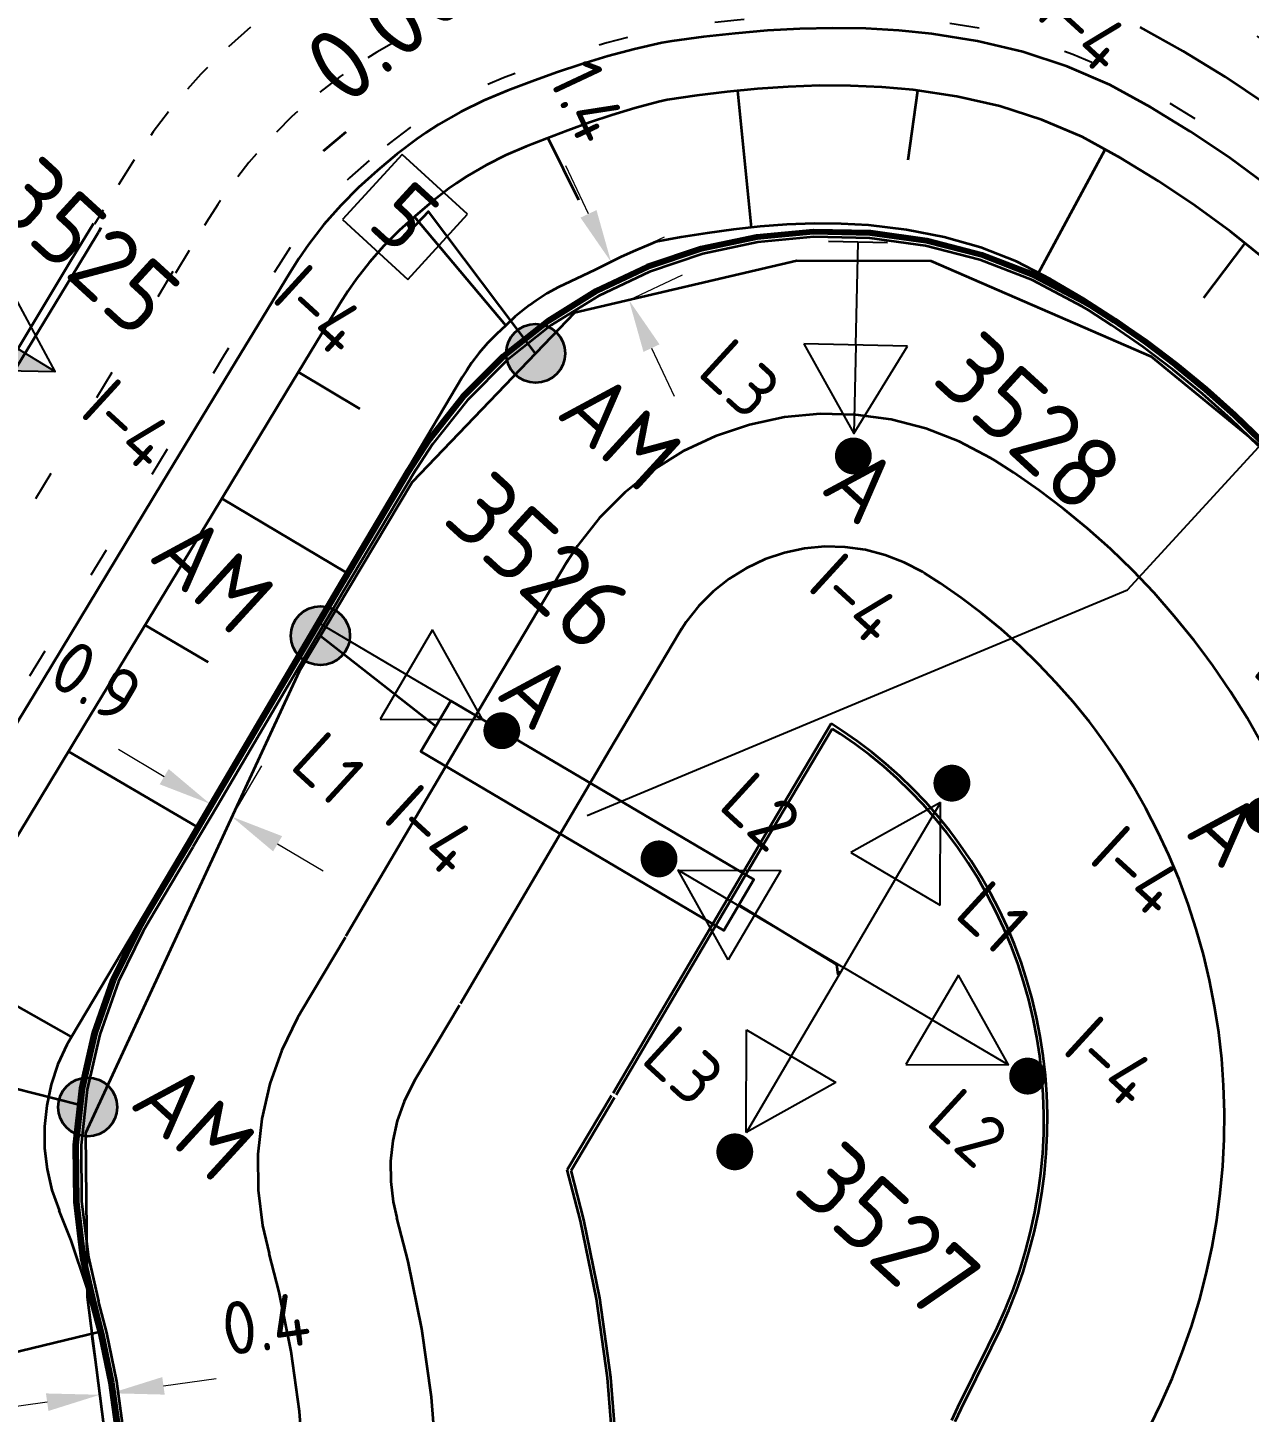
# Model space of a CAD drawing. Header units: metres. Extents: x 134219 to 139080, y 438661 to 444352.
# Drawn here: x 138457.61 to 138499.02, y 439441.68 to 439488.6 of the extents above; entities that cross this region are included whole.
import ezdxf
from ezdxf.enums import TextEntityAlignment as Align

# ---------------------------------------------------------------- set-up
doc = ezdxf.new("R2010")
doc.units = ezdxf.units.M
doc.linetypes.add('11strp', pattern=[2, 1, -1])
doc.linetypes.add('13strp', pattern=[4, 1, -3])
doc.layers.get('DEFPOINTS').update_dxf_attribs({"color": 193})
for name, color, linetype, lineweight in [('N-WE-KL-ET-T18', 1, 'Continuous', 18), ('N-WE-KL-ET-T25', 7, 'Continuous', 25), ('N-WE-KL-ET_LS_HULPSTUK_MOF-G', 10, 'Continuous', 35), ('N-WE-KL-ET_LS_OV_ARMATUUR-S', 7, 'Continuous', 25), ('N-WE-KL-ET_LS_OV_ARMATUUR-T18', 1, 'Continuous', 25), ('N-WE-KL-ET_LS_OV_KABEL-G', 10, 'KL-LS-OV-N', 35), ('N-WE-KL-ET_LS_OV_KABEL-M', 7, 'Continuous', 18), ('N-WE-KL-ET_LS_OV_KABEL-T25', 7, 'Continuous', 25), ('N-WE-KL-ET_LS_OV_MANTELBUIS-G', 10, 'Continuous', 35), ('N-WE-VW-BEWEGWIJZERING_DRAAGCONSTRUCTIE_PORTAAL-S', 7, 'Continuous', 25), ('Utd-ondergr-nw', 8, '13strp', 35)]:
    doc.layers.add(name, color=color, linetype=linetype, lineweight=lineweight)
doc.layers.add('N-WE-KL-ET_LS_OV_ARMATUUR-T25', color=2, linetype='Continuous')
doc.layers.add('Utd-weg-nw', color=8, linetype='Continuous')
doc.styles.add('alm a2ee v011$0$rtw_iso', font='NLCS-ISO.ttf')
doc.styles.add('ISO18', font='NLCS-ISO.ttf')
doc.styles.add('ISO25', font='NLCS-ISO.ttf')
doc.styles.add('NLCS-ISO', font='NLCS-ISO.ttf')
doc.styles.add('NLCS_18', font='NLCS-ISO.ttf', dxfattribs={"height": 1.8})
doc.linetypes.add('Dwm A2 aanvulling$0$haag', pattern='A,7,-1.5,[1,RTW.shx,S=0.75,R=45,X=0,Y=0],-1.5', length=10)
doc.linetypes.add('KL-LS-OV-N', pattern='A,4,-1,[103,NLCS.SHX,S=0.75,R=0,X=0,Y=0],-1,4,-1.5,["0V",Standard,S=1,R=0,X=0,Y=-0.5],-3', length=14.5)
doc.dimstyles.new('NLCS_t18_pijl_Dimension_l3_h1', dxfattribs={"dimtxt": 1.8, "dimasz": 1.8, "dimexe": 2, "dimexo": 2, "dimgap": 0.7, "dimtad": 1, "dimdec": 1, "dimzin": 0, "dimdsep": 46, "dimtxsty": 'NLCS_18', "dimcen": 2.5, "dimdle": 2, "dimclrd": 256, "dimclre": 256, "dimclrt": 256, "dimadec": 1, "dimazin": 0, "dimtfac": 1, "dimtdec": 1, "dimtofl": 0, "dimtmove": 1, "dimatfit": 0, "dimfxl": 0, "dimtolj": 1, "dimtzin": 0, "dimlwd": 18, "dimlwe": 18, "dimarcsym": 0})

# ---------------------------------------------------------------- blocks, each defined once
blk = doc.blocks.new('SKL-ET_OV_ARMATUUR_HD_NATRIUM_1x150W-SO (2)')
for points in [[(3.493, -1.757), (6.493, 0), (3.493, 1.757)], [(3.493, 1.757), (3.493, -1.757)], [(0, 1), (0, -1)], [(3.493, 0), (0, 0)], [(3.493, 0), (6.493, 0)]]:
    blk.add_lwpolyline(points)
blk.add_solid([(3.493, 0), (3.493, -1.757), (6.493, 0)])
at = {"layer": 'N-WE-KL-ET-T18', "linetype": 'ByBlock', "style": 'NLCS-ISO'}
blk.add_attdef('GROEPSNUMMER', text='', height=1.8, dxfattribs=at).set_placement((-2, -4), align=Align.RIGHT)
blk.add_attdef('FASE-AANSLUITING', (10, -4), '', height=1.8, dxfattribs=at)
at = {"layer": 'N-WE-KL-ET-T18', "linetype": 'ByBlock', "style": 'NLCS-ISO', "flags": 1}
for tag, p in [('TYPE_ARMATUUR', (7.765, -13.456)), ('TYPE_FABRIKAAT', (7.765, -17.24)), ('VERMOGEN_LAMP', (7.765, -21.025)), ('SPIEGELSTAND', (7.765, -24.809)), ('HOOGTE_LICHTMAST', (7.765, -28.594)), ('UITLEGGERHOEK', (7.765, -32.378)), ('TYPE_LICHTMAST', (7.765, -36.163)), ('BOTSVRIENDELIJK', (7.765, -39.947)), ('POSITIE_LICHTMAST', (7.765, -43.732)), ('KABELAANSLUITING', (7.765, -47.516)), ('VOEDINGSPUNT', (7.765, -51.301))]:
    blk.add_attdef(tag, p, '', height=1.8, dxfattribs=at)
at = {"layer": 'N-WE-KL-ET-T25', "linetype": 'ByBlock', "style": 'NLCS-ISO'}
blk.add_attdef('MASTNUMMER', text='', height=2.5, dxfattribs=at).set_placement((4, 4.31), align=Align.MIDDLE)
at = {"layer": 'N-WE-KL-ET-T25', "linetype": 'ByBlock', "style": 'NLCS-ISO', "flags": 1}
blk.add_attdef('TYPE_SYMBOOL', (7.765, -10.056), '', height=2.5, dxfattribs=at)
blk = doc.blocks.new('SKL-ET_OV_ARMATUUR_HD_NATRIUM_4x100W-SO')
for p, q in [((0, 6.493), (-1.757, 3.493)), ((1.757, 3.493), (0, 6.493)), ((6.493, 0), (3.493, 1.757)), ((3.493, -1.757), (6.493, 0)), ((0, -6.493), (-1.757, -3.493)), ((1.757, -3.493), (0, -6.493))]:
    blk.add_line(p, q)
at = {"const_width": 0.625}
for points in [[(0, 6.937, -1), (0, 7.562, -1)], [(-6.938, 0, -1), (-7.562, 0, -1)], [(6.937, 0, -1), (7.562, 0, -1)], [(0, -6.938, -1), (0, -7.562, -1)]]:
    blk.add_lwpolyline(points, format="xyb", close=True, dxfattribs=at)
for points in [[(0, 3.493), (0, 6.5)], [(-1.757, 3.493), (1.757, 3.493)], [(0, 3.493), (0, 0)], [(-3.493, -1.757), (-6.493, 0), (-3.493, 1.757)], [(-3.493, 1.757), (-3.493, -1.757)], [(3.493, 1.757), (3.493, -1.757)], [(-3.493, 0), (-6.5, 0)], [(-3.493, 0), (0, 0)], [(3.493, 0), (0, 0)], [(0, -3.493), (0, 0)], [(3.493, 0), (6.5, 0)], [(-1.757, -3.493), (1.757, -3.493)], [(0, -3.493), (0, -6.5)]]:
    blk.add_lwpolyline(points)
at = {"layer": 'N-WE-KL-ET_LS_OV_ARMATUUR-T18', "style": 'NLCS-ISO', "flags": 1}
for tag, p in [('TYPE_ARMATUUR', (3.075, -6.821)), ('VERMOGEN_LAMP', (3.075, -10.606)), ('SPIEGELSTAND', (3.075, -14.39)), ('HOOGTE_LICHTMAST', (3.075, -18.175)), ('UITLEGGERHOEK', (3.075, -21.959)), ('TYPE_LICHTMAST', (3.075, -25.744)), ('BOTSVRIENDELIJK', (3.075, -29.528)), ('POSITIE_LICHTMAST', (3.075, -33.313)), ('KABELAANSLUITNG', (3.075, -37.097)), ('VOEDINGSPUNT', (3.075, -56.02))]:
    blk.add_attdef(tag, p, '', height=1.8, dxfattribs=at)
at = {"layer": 'N-WE-KL-ET_LS_OV_ARMATUUR-T18', "style": 'NLCS-ISO'}
for tag, p in [('FASE-AANSLUITING_1', (3.075, -40.882)), ('FASE-AANSLUITING_2', (3.075, -44.666)), ('FASE-AANSLUITING_3', (3.075, -48.451)), ('FASE-AANSLUITING_4', (3.075, -52.235)), ('GROEPSNUMMER', (3.075, -59.804))]:
    blk.add_attdef(tag, p, '', height=1.8, dxfattribs=at)
at = {"layer": 'N-WE-KL-ET_LS_OV_ARMATUUR-T25', "style": 'NLCS-ISO'}
for tag, p, height in [('MASTNUMMER', (3.075, 7.391), 2.5), ('TYPE_SYMBOOL', (3.075, 3.606), 2.25)]:
    blk.add_attdef(tag, p, '', height=height, dxfattribs=at)
blk = doc.blocks.new('SKL-ET_OV_ARMATUUR_HD_NATRIUM_1x100W-SO (2)')
for points in [[(3.493, -1.757), (6.493, 0), (3.493, 1.757)], [(3.493, 1.757), (3.493, -1.757)], [(0, 1), (0, -1)], [(3.493, 0), (0, 0)], [(3.493, 0), (6.5, 0)]]:
    blk.add_lwpolyline(points)
at = {"const_width": 0.625}
blk.add_lwpolyline([(6.938, 0, 1), (7.562, 0, 1)], format="xyb", close=True, dxfattribs=at)
at = {"layer": 'N-WE-KL-ET-T18', "linetype": 'ByBlock', "style": 'NLCS-ISO'}
blk.add_attdef('GROEPSNUMMER', text='', height=1.8, dxfattribs=at).set_placement((-2, -4), align=Align.RIGHT)
blk.add_attdef('FASE-AANSLUITING', (10, -4), '', height=1.8, dxfattribs=at)
at = {"layer": 'N-WE-KL-ET-T18', "linetype": 'ByBlock', "style": 'NLCS-ISO', "flags": 1}
for tag, p in [('TYPE_ARMATUUR', (7.765, -13.456)), ('TYPE_FABRIKAAT', (7.765, -17.24)), ('VERMOGEN_LAMP', (7.765, -21.025)), ('SPIEGELSTAND', (7.765, -24.809)), ('HOOGTE_LICHTMAST', (7.765, -28.594)), ('UITLEGGERHOEK', (7.765, -32.378)), ('TYPE_LICHTMAST', (7.765, -36.163)), ('BOTSVRIENDELIJK', (7.765, -39.947)), ('POSITIE_LICHTMAST', (7.765, -43.732)), ('KABELAANSLUITING', (7.765, -47.516)), ('VOEDINGSPUNT', (7.765, -51.301))]:
    blk.add_attdef(tag, p, '', height=1.8, dxfattribs=at)
at = {"layer": 'N-WE-KL-ET-T25', "linetype": 'ByBlock', "style": 'NLCS-ISO'}
blk.add_attdef('MASTNUMMER', text='', height=2.5, dxfattribs=at).set_placement((4, 4.31), align=Align.MIDDLE)
at = {"layer": 'N-WE-KL-ET-T25', "linetype": 'ByBlock', "style": 'NLCS-ISO', "flags": 1}
blk.add_attdef('TYPE_SYMBOOL', (7.765, -10.056), '', height=2.5, dxfattribs=at)
blk = doc.blocks.new('SVW-VERKEERSTEKENS_MAST-SO')
for p, q in [((-1.5, 1.5), (-1.5, -1.5)), ((1.5, 1.5), (-1.5, 1.5)), ((1.5, -1.5), (1.5, 1.5)), ((-1.5, -1.5), (1.5, -1.5))]:
    blk.add_line(p, q)
at = {"layer": 'N-WE-KL-ET_LS_OV_ARMATUUR-T18', "style": 'ISO18', "flags": 1}
for tag, p in [('OMSCHRIJVING_LEGENDA', (0, -8.181)), ('TYPE_ARMATUUR', (0, -11.965)), ('VERMOGEN_LAMP', (0, -15.75)), ('KABELAANSLUITNG', (0, -19.534)), ('VOEDINGSPUNT', (0, -23.319)), ('OVERIGE_OPMERKING(EN)_1', (0, -30.888)), ('OVERIGE_OPMERKING(EN)_2', (0, -34.672))]:
    blk.add_attdef(tag, p, '', height=1.8, dxfattribs=at)
at = {"layer": 'N-WE-KL-ET_LS_OV_ARMATUUR-T18', "style": 'ISO18'}
blk.add_attdef('GROEPSNUMMER', (0, -27.103), '', height=1.8, dxfattribs=at)
at = {"layer": 'N-WE-KL-ET_LS_OV_ARMATUUR-T25', "style": 'ISO25'}
blk.add_attdef('TYPE_SYMBOOL', (0, 4.231), '', height=2.25, dxfattribs=at)
blk.add_attdef('AANTAL_ARMATUREN', text='', height=2.25, dxfattribs=at).set_placement((0, 0), align=Align.MIDDLE_CENTER)
blk = doc.blocks.new('SKL-ET_HULP_MOF_AFDEKMOF_SO')
at = {"ltscale": 10}
h = blk.add_hatch(color=256, dxfattribs=at)
edge = h.paths.add_edge_path()
edge.add_arc((0, 0), 1, 0, 360)
blk.add_circle((0, 0), 1)
at = {"layer": 'N-WE-KL-ET-T18', "style": 'NLCS-ISO', "flags": 1}
for tag, p in [('OMSCHRIJVING_LEGENDA', (0, -8.431)), ('LOCATIE', (0, -12.215)), ('MASTNUMMER', (0, -16)), ('VAN', (0, -19.784)), ('NAAR', (0, -23.569)), ('AFTAKKING', (0, -27.353)), ('VOEDINGSPUNT', (0, -31.138)), ('GROEPSNUMMER', (0, -34.922)), ('POSITIE_X', (0, -38.707)), ('POSITIE_Y', (0, -42.491)), ('OVERIGE_OPMERKING(EN)_2', (0, -50.06))]:
    blk.add_attdef(tag, p, '', height=1.8, dxfattribs=at)
at = {"layer": 'N-WE-KL-ET-T18', "style": 'NLCS-ISO'}
blk.add_attdef('OVERIGE_OPMERKING(EN)_1', (0, -46.276), '', height=1.8, dxfattribs=at)
at = {"layer": 'N-WE-KL-ET-T25', "style": 'NLCS-ISO'}
blk.add_attdef('SOORT_MOF', (0, 2.715), '', height=2.25, dxfattribs=at)
blk = doc.blocks.new('*D322')
at = {"layer": 'DEFPOINTS', "color": 0, "transparency": 16777216}
for p in [(138477.385, 439480.662), (138477.99, 439479.372), (138477.99, 439479.372)]:
    blk.add_point(p, dxfattribs=at)
at = {"layer": 'N-WE-KL-ET_LS_OV_KABEL-M', "linetype": 'Continuous', "lineweight": 18, "transparency": 16777216}
for p, q in [((138476.619, 439482.292), (138475.854, 439483.921)), ((138478.755, 439477.743), (138479.52, 439476.113))]:
    blk.add_line(p, q, dxfattribs=at)
at = {"layer": 'N-WE-KL-ET_LS_OV_KABEL-M', "lineweight": 18, "transparency": 16777216}
for p, q in [((138477.385, 439480.662), (138479.195, 439481.512)), ((138477.99, 439479.372), (138479.801, 439480.222))]:
    blk.add_line(p, q, dxfattribs=at)
at = {"layer": 'N-WE-KL-ET_LS_OV_KABEL-M', "transparency": 16777216}
for points in [[(138476.891, 439482.419), (138476.348, 439482.164), (138477.385, 439480.662)], [(138479.027, 439477.87), (138478.484, 439477.615), (138477.99, 439479.372)]]:
    blk.add_solid(points, dxfattribs=at)
at = {"layer": 'N-WE-KL-ET_LS_OV_KABEL-M', "transparency": 16777216, "insert": (138476.593, 439486.113), "char_height": 1.8, "attachment_point": 5, "rotation": 295.1517, "style": 'NLCS_18'}
blk.add_mtext('\\A1;1.4', dxfattribs=at)
blk = doc.blocks.new('*D323')
at = {"layer": 'DEFPOINTS', "color": 0, "transparency": 16777216}
for p in [(138463.785, 439462.305), (138464.532, 439461.864), (138464.532, 439461.864)]:
    blk.add_point(p, dxfattribs=at)
at = {"layer": 'N-WE-KL-ET_LS_OV_KABEL-M', "linetype": 'Continuous', "lineweight": 18, "transparency": 16777216}
for p, q in [((138462.236, 439463.221), (138460.686, 439464.137)), ((138466.081, 439460.948), (138467.631, 439460.032))]:
    blk.add_line(p, q, dxfattribs=at)
at = {"layer": 'N-WE-KL-ET_LS_OV_KABEL-M', "lineweight": 18, "transparency": 16777216}
for p, q in [((138463.785, 439462.305), (138464.803, 439464.027)), ((138464.532, 439461.864), (138465.55, 439463.585))]:
    blk.add_line(p, q, dxfattribs=at)
at = {"layer": 'N-WE-KL-ET_LS_OV_KABEL-M', "transparency": 16777216}
for points in [[(138462.388, 439463.48), (138462.083, 439462.963), (138463.785, 439462.305)], [(138466.234, 439461.206), (138465.929, 439460.689), (138464.532, 439461.864)]]:
    blk.add_solid(points, dxfattribs=at)
at = {"layer": 'N-WE-KL-ET_LS_OV_KABEL-M', "transparency": 16777216, "insert": (138459.929, 439466.444), "char_height": 1.8, "attachment_point": 5, "rotation": 329.4077, "style": 'NLCS_18'}
blk.add_mtext('\\A1;0.9', dxfattribs=at)
blk = doc.blocks.new('*D327')
at = {"layer": 'DEFPOINTS', "color": 0, "transparency": 16777216}
for p in [(138460.053, 439442.276), (138460.053, 439442.276), (138460.43, 439442.329)]:
    blk.add_point(p, dxfattribs=at)
at = {"layer": 'N-WE-KL-ET_LS_OV_KABEL-M', "lineweight": 18, "transparency": 16777216}
for p, q in [((138460.053, 439442.276), (138459.774, 439444.256)), ((138460.43, 439442.329), (138460.151, 439444.309))]:
    blk.add_line(p, q, dxfattribs=at)
at = {"layer": 'N-WE-KL-ET_LS_OV_KABEL-M', "linetype": 'Continuous', "lineweight": 18, "transparency": 16777216}
for p, q in [((138462.212, 439442.579), (138463.995, 439442.83)), ((138458.271, 439442.025), (138456.488, 439441.774))]:
    blk.add_line(p, q, dxfattribs=at)
at = {"layer": 'N-WE-KL-ET_LS_OV_KABEL-M', "transparency": 16777216}
for points in [[(138462.171, 439442.876), (138462.254, 439442.282), (138460.43, 439442.329)], [(138458.229, 439442.322), (138458.312, 439441.728), (138460.053, 439442.276)]]:
    blk.add_solid(points, dxfattribs=at)
at = {"layer": 'N-WE-KL-ET_LS_OV_KABEL-M', "transparency": 16777216, "insert": (138465.678, 439444.682), "char_height": 1.8, "attachment_point": 5, "rotation": 8.0057, "style": 'NLCS_18'}
blk.add_mtext('\\A1;0.4', dxfattribs=at)

msp = doc.modelspace()

# ---------------------------------------------------------------- linework, layer by layer
at = {"layer": 'N-WE-KL-ET_LS_OV_KABEL-G', "flags": 128}
for points, elevation in [([(138410.767, 439528.35), (138410.801, 439528.538), (138413.887, 439527.958), (138423.538, 439525.424), (138432.266, 439522.329), (138438.685, 439519.034), (138446.069, 439514.463), (138450.787, 439510.977), (138450.858, 439510.771), (138461.262, 439503.909), (138466.779, 439501.942), (138467.544, 439501.896), (138467.841, 439501.905), (138474.435, 439501.952), (138478.225, 439501.987), (138483.255, 439501.451), (138490.332, 439499.543), (138497.132, 439496.889), (138497.68, 439496.377), (138506.71, 439489.652), (138514.888, 439481.111), (138519.769, 439472.308), (138522.695, 439463.424), (138523.839, 439453.927), (138523.219, 439444.572), (138519.852, 439433.753), (138516.126, 439426.136), (138513.611, 439418.576), (138513.388, 439416.195), (138513.397, 439416.194), (138502.659, 439417.147), (138502.663, 439417.154), (138499.933, 439417.635), (138499.966, 439420.484), (138502.056, 439428.12), (138505.295, 439436.199), (138508.373, 439447.072), (138508.292, 439456.213), (138504.908, 439466.951), (138504.893, 439466.936), (138499.402, 439474.419), (138495.707, 439477.445), (138488.234, 439480.694), (138483.687, 439480.705), (138476.15, 439478.941), (138470.645, 439473.2), (138466.81, 439466.788), (138459.573, 439451.145), (138459.63, 439445.594), (138461.105, 439434.032), (138463.733, 439426.761), (138470.89, 439419.514), (138482.264, 439408.123), (138484.943, 439405.543), (138487.566, 439408.142)], 7.326), ([(138474.827, 439477.566), (138471.192, 439482.367), (138470.601, 439481.74), (138470.479, 439481.951)], 7.324), ([(138467.533, 439467.997), (138471.439, 439464.932)], 4.962), ([(138481.714, 439458.874), (138485.031, 439456.853), (138485.069, 439456.524), (138485.167, 439456.619)], 5.26), ([(138459.295, 439452.114), (138456.44, 439452.83), (138453.89, 439453.54), (138451.894, 439454.067), (138451.988, 439454.053)], 7.724)]:
    msp.add_lwpolyline(points, dxfattribs=dict(at, elevation=elevation))
at = {"layer": 'N-WE-KL-ET_LS_OV_KABEL-T25'}
for p, q in [((138494.893, 439469.548), (138534.972, 439513.283)), ((138476.579, 439461.902), (138494.893, 439469.548))]:
    msp.add_line(p, q, dxfattribs=at)
at = {"layer": 'N-WE-KL-ET_LS_OV_MANTELBUIS-G', "linetype": 'Continuous'}
msp.add_lwpolyline([(138471.95, 439465.792), (138470.935, 439464.069), (138481.207, 439458.013), (138482.223, 439459.736)], close=True, dxfattribs=at)
at = {"layer": 'Utd-ondergr-nw', "color": 7, "linetype": 'Continuous'}
msp.add_line((138467.633, 439484.425), (138468.4, 439485.067), dxfattribs=at)
at = {"layer": 'Utd-ondergr-nw', "linetype": 'Continuous', "flags": 128}
for points in [[(138499.593, 439483.281), (138498.322, 439484.21), (138497.013, 439485.086), (138495.668, 439485.906), (138494.291, 439486.669), (138492.842, 439487.288), (138491.343, 439487.777), (138489.809, 439488.141), (138488.256, 439488.391), (138487.136, 439488.505), (138486.016, 439488.568), (138484.899, 439488.585), (138483.788, 439488.561), (138482.686, 439488.5), (138481.593, 439488.407), (138480.513, 439488.287), (138479.445, 439488.145), (138479.11, 439488.082), (138478.178, 439487.876), (138477.274, 439487.635), (138476.395, 439487.368), (138475.54, 439487.082), (138474.704, 439486.781), (138473.881, 439486.471), (138473.074, 439486.134), (138472.292, 439485.748), (138471.538, 439485.315), (138471.117, 439485.044), (138471.101, 439485.034), (138470.815, 439484.837), (138470.126, 439484.317), (138469.472, 439483.756)], [(138499.583, 439486.013), (138498.198, 439486.939), (138496.775, 439487.807), (138495.317, 439488.615)], [(138499.546, 439480.761), (138498.38, 439481.691), (138497.176, 439482.571), (138495.936, 439483.4), (138494.662, 439484.177), (138493.358, 439484.9), (138491.983, 439485.482), (138490.56, 439485.936), (138489.104, 439486.27), (138487.629, 439486.492), (138486.566, 439486.587), (138485.504, 439486.635), (138484.445, 439486.638), (138483.392, 439486.601), (138482.349, 439486.529), (138481.315, 439486.427), (138480.294, 439486.299), (138479.286, 439486.151), (138478.994, 439486.085), (138478.188, 439485.876), (138477.408, 439485.64), (138476.654, 439485.385), (138475.922, 439485.118), (138475.208, 439484.845), (138474.505, 439484.571), (138473.816, 439484.277), (138473.148, 439483.941), (138472.506, 439483.565), (138472.147, 439483.33), (138472.133, 439483.321), (138471.89, 439483.151), (138471.304, 439482.701), (138470.749, 439482.216)], [(138482.149, 439481.831), (138481.679, 439486.463)], [(138487.458, 439484.128), (138487.78, 439486.469)], [(138476.295, 439482.751), (138475.252, 439484.862)], [(138491.872, 439480.286), (138494.129, 439484.473)], [(138469.472, 439483.756), (138468.828, 439483.187), (138468.221, 439482.579), (138467.653, 439481.934), (138467.126, 439481.255), (138466.798, 439480.784), (138466.491, 439480.299), (138464.666, 439477.29), (138462.173, 439473.176), (138457.814, 439465.987), (138456.989, 439464.625)], [(138470.749, 439482.216), (138470.198, 439481.73), (138469.679, 439481.211), (138469.194, 439480.66), (138468.744, 439480.08), (138468.464, 439479.677), (138468.201, 439479.263), (138466.376, 439476.253), (138463.883, 439472.139), (138459.525, 439464.95), (138458.699, 439463.588)], [(138473.822, 439478.51), (138470.726, 439482.196)], [(138459.836, 439481.968), (138459.065, 439480.685), (138456.571, 439476.572), (138452.213, 439469.382), (138451.387, 439468.02)], [(138460.093, 439481.813), (138460.008, 439481.672), (138459.321, 439480.529), (138456.828, 439476.416), (138452.47, 439469.227), (138451.644, 439467.865)], [(138499.411, 439474.518), (138498.478, 439475.42), (138497.511, 439476.283), (138496.51, 439477.105), (138495.478, 439477.885), (138494.416, 439478.621), (138493.627, 439479.129), (138493.413, 439479.26), (138491.715, 439480.152), (138489.926, 439480.843), (138488.069, 439481.323), (138486.169, 439481.586), (138484.251, 439481.629), (138482.342, 439481.45), (138480.465, 439481.052), (138478.647, 439480.441), (138476.912, 439479.624), (138475.282, 439478.613), (138473.779, 439477.421), (138472.424, 439476.064), (138471.234, 439474.559), (138470.564, 439473.524), (138468.192, 439469.529), (138463.924, 439462.285), (138463.117, 439460.911), (138461.619, 439458.393), (138461.418, 439458.045), (138460.575, 439456.322), (138459.937, 439454.513), (138459.511, 439452.643), (138459.303, 439450.736), (138459.317, 439448.818), (138459.551, 439446.915), (138459.897, 439445.413), (138460.173, 439444.346), (138460.508, 439442.705), (138460.741, 439441.047)], [(138499.503, 439474.609), (138498.567, 439475.515), (138497.595, 439476.382), (138496.59, 439477.207), (138495.554, 439477.99), (138494.488, 439478.729), (138493.395, 439479.424), (138492.275, 439480.074), (138491.13, 439480.677), (138489.924, 439481.15), (138488.677, 439481.507), (138487.403, 439481.756), (138486.115, 439481.904), (138485.189, 439481.953), (138484.265, 439481.96), (138483.347, 439481.928), (138482.435, 439481.861), (138481.534, 439481.765), (138480.644, 439481.643), (138479.766, 439481.5), (138478.902, 439481.341), (138478.716, 439481.269), (138478.211, 439481.055), (138477.732, 439480.833), (138477.278, 439480.61), (138476.843, 439480.393), (138476.421, 439480.187), (138476.007, 439479.997), (138475.601, 439479.804), (138475.21, 439479.588), (138474.835, 439479.35), (138474.626, 439479.202), (138474.618, 439479.197), (138474.477, 439479.09), (138474.139, 439478.81), (138473.822, 439478.51)], [(138499.326, 439474.433), (138498.397, 439475.332), (138497.433, 439476.192), (138496.436, 439477.011), (138495.408, 439477.787), (138494.35, 439478.521), (138493.563, 439479.027), (138493.351, 439479.157), (138491.665, 439480.043), (138489.889, 439480.729), (138488.045, 439481.206), (138486.159, 439481.467), (138484.256, 439481.509), (138482.36, 439481.331), (138480.497, 439480.937), (138478.692, 439480.33), (138476.969, 439479.519), (138475.351, 439478.515), (138473.859, 439477.332), (138472.514, 439475.984), (138471.333, 439474.49), (138470.668, 439473.463)], [(138497.477, 439479.445), (138498.876, 439481.296)], [(138473.822, 439478.51), (138473.499, 439478.221), (138473.196, 439477.912), (138472.913, 439477.584), (138472.653, 439477.239), (138472.491, 439476.999), (138472.341, 439476.753), (138470.536, 439473.731), (138468.08, 439469.595), (138463.812, 439462.351), (138463.005, 439460.977)], [(138468.873, 439475.685), (138466.785, 439476.927)], [(138499.469, 439464.289), (138498.943, 439465.212), (138498.381, 439466.112), (138497.784, 439466.986), (138497.401, 439467.509), (138497.153, 439467.834), (138496.489, 439468.654), (138495.794, 439469.445), (138495.068, 439470.206), (138494.314, 439470.936), (138493.531, 439471.633), (138492.722, 439472.298), (138491.888, 439472.928), (138491.03, 439473.523), (138490.393, 439473.933), (138490.257, 439474.016), (138489.185, 439474.58), (138488.054, 439475.016), (138486.881, 439475.32), (138485.681, 439475.486), (138484.469, 439475.513), (138483.263, 439475.4), (138482.077, 439475.148), (138480.929, 439474.762), (138479.832, 439474.246), (138478.803, 439473.608), (138477.853, 439472.854), (138476.997, 439471.997), (138476.246, 439471.046), (138475.822, 439470.392)], [(138470.751, 439473.603), (138468.295, 439469.468), (138464.028, 439462.224), (138463.221, 439460.851)], [(138468.406, 439470.145), (138464.189, 439472.645)], [(138495.668, 439441.244), (138496.02, 439441.967), (138496.402, 439442.83), (138496.747, 439443.704), (138497.056, 439444.588), (138497.327, 439445.481), (138497.56, 439446.38), (138497.756, 439447.286), (138497.915, 439448.196), (138498.036, 439449.108), (138498.12, 439450.021), (138498.166, 439450.935), (138498.175, 439451.846), (138498.147, 439452.754), (138498.083, 439453.658), (138497.982, 439454.556), (138497.845, 439455.446), (138497.672, 439456.327), (138497.465, 439457.199), (138497.223, 439458.058), (138496.946, 439458.905), (138496.637, 439459.738), (138496.295, 439460.556), (138495.921, 439461.357), (138495.515, 439462.14), (138495.08, 439462.905), (138494.614, 439463.649), (138494.12, 439464.373), (138493.803, 439464.806), (138493.598, 439465.074), (138493.049, 439465.752), (138492.474, 439466.406), (138491.875, 439467.035), (138491.251, 439467.638), (138490.605, 439468.215), (138489.937, 439468.763), (138489.249, 439469.283), (138488.541, 439469.774), (138488.014, 439470.113), (138487.937, 439470.16), (138487.324, 439470.483), (138486.678, 439470.732), (138486.008, 439470.905), (138485.322, 439471), (138484.63, 439471.016), (138483.94, 439470.951), (138483.263, 439470.807), (138482.607, 439470.587), (138481.98, 439470.292), (138481.392, 439469.927), (138480.849, 439469.497), (138480.36, 439469.007), (138479.93, 439468.463), (138479.689, 439468.09)], [(138475.906, 439470.532), (138473.458, 439466.41), (138469.201, 439459.185), (138468.396, 439457.814)], [(138463.728, 439467.098), (138461.59, 439468.357)], [(138479.772, 439468.229), (138479.689, 439468.09), (138477.33, 439464.117), (138473.081, 439456.906), (138472.277, 439455.536)], [(138484.844, 439465.019), (138482.492, 439461.06), (138478.254, 439453.867), (138477.452, 439452.5)], [(138484.878, 439464.843), (138482.595, 439460.999), (138478.358, 439453.806), (138477.555, 439452.439)], [(138489.046, 439441.37), (138489.248, 439441.805), (138490.279, 439443.883), (138490.583, 439444.504), (138490.868, 439445.147), (138491.123, 439445.794), (138491.351, 439446.447), (138491.551, 439447.106), (138491.723, 439447.77), (138491.868, 439448.437), (138491.984, 439449.106), (138492.073, 439449.776), (138492.135, 439450.447), (138492.169, 439451.116), (138492.175, 439451.784), (138492.155, 439452.448), (138492.108, 439453.109), (138492.034, 439453.764), (138491.934, 439454.413), (138491.809, 439455.055), (138491.658, 439455.69), (138491.481, 439456.315), (138491.281, 439456.93), (138491.056, 439457.535), (138490.808, 439458.128), (138490.537, 439458.708), (138490.244, 439459.275), (138489.928, 439459.828), (138489.592, 439460.366), (138489.235, 439460.889), (138489.006, 439461.201), (138488.859, 439461.395), (138488.463, 439461.884), (138488.049, 439462.355), (138487.617, 439462.808), (138487.168, 439463.242), (138486.704, 439463.656), (138486.224, 439464.05), (138485.729, 439464.424), (138485.221, 439464.776), (138484.844, 439465.019)], [(138488.937, 439441.42), (138489.14, 439441.856), (138490.171, 439443.936), (138490.474, 439444.555), (138490.757, 439445.194), (138491.011, 439445.836), (138491.237, 439446.484), (138491.435, 439447.139), (138491.607, 439447.797), (138491.75, 439448.46), (138491.866, 439449.124), (138491.954, 439449.789), (138492.015, 439450.455), (138492.049, 439451.12), (138492.055, 439451.782), (138492.035, 439452.442), (138491.988, 439453.098), (138491.915, 439453.748), (138491.816, 439454.393), (138491.691, 439455.03), (138491.541, 439455.659), (138491.367, 439456.28), (138491.168, 439456.891), (138490.945, 439457.491), (138490.698, 439458.079), (138490.429, 439458.655), (138490.138, 439459.218), (138489.825, 439459.767), (138489.492, 439460.301), (138489.138, 439460.819), (138488.911, 439461.129), (138488.764, 439461.321), (138488.371, 439461.806), (138487.96, 439462.274), (138487.532, 439462.723), (138487.087, 439463.154), (138486.626, 439463.565), (138486.149, 439463.956), (138485.659, 439464.327), (138485.155, 439464.676), (138484.878, 439464.843)], [(138463.33, 439461.53), (138458.994, 439464.075)], [(138458.699, 439463.588), (138454.586, 439456.803), (138454.182, 439456.08), (138453.772, 439455.197), (138453.437, 439454.283), (138453.178, 439453.345), (138452.996, 439452.388), (138452.894, 439451.42), (138452.872, 439450.447), (138452.929, 439449.476), (138453.066, 439448.512), (138453.282, 439447.563), (138453.575, 439446.634), (138453.71, 439446.277)], [(138463.005, 439460.977), (138459.092, 439454.4), (138458.94, 439454.131), (138458.636, 439453.474), (138458.406, 439452.788), (138458.253, 439452.081), (138458.178, 439451.362), (138458.184, 439450.638), (138458.269, 439449.92), (138458.433, 439449.215), (138458.674, 439448.533), (138458.679, 439448.521)], [(138463.22, 439460.849), (138461.722, 439458.331), (138461.522, 439457.986), (138460.686, 439456.276), (138460.052, 439454.48), (138459.629, 439452.623), (138459.423, 439450.73), (138459.437, 439448.826), (138459.669, 439446.936), (138460.013, 439445.446)], [(138468.377, 439457.782), (138466.878, 439455.263), (138466.751, 439455.044), (138466.219, 439453.955), (138465.816, 439452.813), (138465.546, 439451.631), (138465.415, 439450.426), (138465.424, 439449.215), (138465.572, 439448.012), (138465.791, 439447.063)], [(138459.092, 439454.4), (138454.65, 439456.908)], [(138472.244, 439455.481), (138470.746, 439452.962), (138470.673, 439452.837), (138470.369, 439452.215), (138470.138, 439451.562), (138469.985, 439450.887), (138469.91, 439450.198), (138469.914, 439449.506), (138469.999, 439448.819), (138470.124, 439448.277)], [(138477.4, 439452.413), (138475.902, 439449.894)], [(138477.503, 439452.351), (138476.031, 439449.877)], [(138477.493, 439436.507), (138477.517, 439437.457), (138477.473, 439440.159), (138477.263, 439442.853), (138476.887, 439445.527), (138476.347, 439448.172), (138475.902, 439449.894)], [(138477.615, 439436.555), (138477.637, 439437.456), (138477.593, 439440.165), (138477.382, 439442.866), (138477.005, 439445.547), (138476.463, 439448.2), (138476.031, 439449.877)], [(138460.527, 439434.463), (138460.693, 439436.034), (138460.769, 439437.702), (138460.742, 439439.37), (138460.612, 439441.033), (138460.38, 439442.683), (138460.047, 439444.316), (138459.613, 439445.923), (138459.082, 439447.501), (138458.679, 439448.521)], [(138471.497, 439436.724), (138471.518, 439437.545), (138471.48, 439439.877), (138471.298, 439442.201), (138470.974, 439444.508), (138470.508, 439446.791), (138470.124, 439448.277)], [(138467, 439436.888), (138467.018, 439437.611), (138466.985, 439439.665), (138466.825, 439441.712), (138466.539, 439443.744), (138466.129, 439445.755), (138465.791, 439447.063)], [(138461.004, 439437.106), (138461.019, 439437.698), (138460.992, 439439.382), (138460.861, 439441.06), (138460.626, 439442.726), (138460.29, 439444.373), (138460.013, 439445.446)], [(138460.026, 439444.393), (138454.694, 439443.115)]]:
    msp.add_lwpolyline(points, dxfattribs=at)
at = {"layer": 'Utd-ondergr-nw', "linetype": 'Dwm A2 aanvulling$0$haag', "lineweight": 70, "flags": 128}
msp.add_lwpolyline([(138484.062, 439415.094), (138479.621, 439410.769), (138475.355, 439415.112), (138468.265, 439422.169), (138467.477, 439422.942), (138465.811, 439424.572), (138465.764, 439424.618), (138464.476, 439426.044), (138463.357, 439427.614), (138462.427, 439429.302), (138461.697, 439431.085), (138461.178, 439432.941), (138460.876, 439434.845), (138460.795, 439436.766), (138460.804, 439437.111), (138460.819, 439437.699), (138460.792, 439439.373), (138460.662, 439441.038), (138460.429, 439442.692), (138460.095, 439444.328), (138459.818, 439445.401), (138459.472, 439446.901), (138459.237, 439448.813), (138459.223, 439450.74), (138459.432, 439452.656), (138459.859, 439454.536), (138460.501, 439456.353), (138461.346, 439458.08), (138461.549, 439458.432), (138463.048, 439460.952), (138463.855, 439462.326), (138468.123, 439469.57), (138470.5, 439473.571), (138471.17, 439474.607), (138472.364, 439476.117), (138473.726, 439477.481), (138475.236, 439478.679), (138476.873, 439479.695), (138478.617, 439480.516), (138480.444, 439481.13), (138482.329, 439481.529), (138484.248, 439481.709), (138486.175, 439481.667), (138488.084, 439481.402), (138489.95, 439480.92), (138491.748, 439480.225), (138493.45, 439479.331), (138493.67, 439479.196), (138494.461, 439478.687), (138495.525, 439477.949), (138496.559, 439477.168), (138497.563, 439476.344), (138498.533, 439475.479), (138499.468, 439474.574), (138500.367, 439473.631), (138501.228, 439472.651), (138502.049, 439471.637), (138502.357, 439471.233), (138502.832, 439470.586), (138503.57, 439469.504), (138504.266, 439468.392), (138504.917, 439467.25), (138505.522, 439466.081), (138506.079, 439464.886), (138506.589, 439463.668), (138507.05, 439462.428), (138507.461, 439461.168), (138507.821, 439459.89), (138508.129, 439458.595), (138508.385, 439457.287), (138508.588, 439455.968), (138508.738, 439454.638), (138508.833, 439453.3), (138508.875, 439451.957), (138508.861, 439450.611), (138508.793, 439449.263), (138508.67, 439447.916), (138508.491, 439446.572), (138508.258, 439445.234), (138507.969, 439443.903), (138507.626, 439442.581), (138507.229, 439441.272), (138506.777, 439439.977), (138506.272, 439438.698), (138505.714, 439437.437), (138505.278, 439436.539), (138504.359, 439434.694), (138504.212, 439434.379), (138503.526, 439432.815), (138502.777, 439430.903), (138502.114, 439428.964), (138501.539, 439427.001), (138501.075, 439425.124), (138500.69, 439423.232), (138500.386, 439421.33), (138500.161, 439419.42), (138500.036, 439417.892), (138493.853, 439418.307)], dxfattribs=at)
at = {"layer": 'Utd-weg-nw', "linetype": '13strp', "flags": 128}
for points in [[(138691.638, 439305.296), (138689.104, 439305.526), (138686.566, 439305.693), (138686.564, 439305.693), (138684.024, 439305.796), (138681.481, 439305.836), (138678.938, 439305.812), (138676.395, 439305.725), (138673.856, 439305.574), (138672.986, 439305.507), (138671.321, 439305.359), (138668.793, 439305.082), (138666.272, 439304.741), (138663.761, 439304.337), (138661.26, 439303.871), (138658.808, 439303.35), (138656.369, 439302.769), (138653.945, 439302.128), (138651.538, 439301.428), (138651.402, 439301.387), (138648.239, 439300.465), (138645.056, 439299.615), (138643.682, 439299.271), (138641.855, 439298.835), (138638.638, 439298.127), (138635.406, 439297.49), (138632.16, 439296.925), (138628.903, 439296.433), (138625.635, 439296.013), (138622.359, 439295.666), (138619.076, 439295.392), (138615.788, 439295.19), (138612.496, 439295.062), (138611.236, 439295.032), (138609.568, 439295.036), (138607.901, 439295.113), (138606.239, 439295.263), (138604.586, 439295.485), (138602.943, 439295.779), (138601.823, 439296.022), (138601.388, 439296.126), (138599.848, 439296.537), (138598.327, 439297.013), (138596.827, 439297.551), (138595.351, 439298.152), (138593.901, 439298.813), (138592.48, 439299.534), (138591.09, 439300.314), (138589.734, 439301.151), (138588.414, 439302.044), (138587.132, 439302.991), (138585.891, 439303.991), (138584.693, 439305.041), (138583.539, 439306.14), (138582.432, 439307.287), (138581.374, 439308.478), (138580.366, 439309.713), (138579.411, 439310.989), (138578.655, 439312.083), (138576.246, 439315.669), (138573.807, 439319.233), (138570.935, 439323.348), (138568.022, 439327.433), (138565.068, 439331.489), (138562.074, 439335.515), (138559.04, 439339.511), (138555.966, 439343.477), (138552.852, 439347.411), (138549.699, 439351.314), (138546.508, 439355.186), (138543.278, 439359.025), (138540.009, 439362.832), (138536.703, 439366.606), (138533.359, 439370.347), (138529.978, 439374.054), (138526.56, 439377.727), (138523.105, 439381.366), (138521.961, 439382.555), (138520.814, 439383.74), (138519.662, 439384.922), (138518.506, 439386.099), (138517.383, 439387.29), (138516.312, 439388.528), (138515.321, 439389.776), (138514.383, 439391.064), (138513.499, 439392.39), (138512.671, 439393.752), (138511.901, 439395.147), (138511.189, 439396.573), (138510.538, 439398.027), (138509.948, 439399.507), (138509.419, 439401.011), (138508.954, 439402.535), (138508.553, 439404.077), (138508.216, 439405.635), (138507.945, 439407.205), (138507.739, 439408.786), (138507.599, 439410.373), (138507.526, 439411.965), (138507.519, 439413.559), (138507.578, 439415.151), (138507.703, 439416.74), (138507.895, 439418.322), (138508.152, 439419.895), (138508.475, 439421.456), (138508.862, 439423.001), (138509.314, 439424.53), (138509.859, 439426.121), (138510.473, 439427.688), (138511.156, 439429.225), (138511.774, 439430.477), (138511.906, 439430.731), (138512.722, 439432.203), (138513.337, 439433.296), (138514.136, 439434.841), (138514.87, 439436.419), (138515.537, 439438.025), (138516.137, 439439.658), (138516.668, 439441.314), (138517.13, 439442.991), (138517.522, 439444.686), (138517.842, 439446.396), (138518.091, 439448.117), (138518.269, 439449.847), (138518.374, 439451.584), (138518.406, 439453.323), (138518.366, 439455.062), (138518.254, 439456.798), (138518.069, 439458.527), (138517.813, 439460.248), (138517.485, 439461.956), (138517.087, 439463.649), (138516.618, 439465.324), (138516.079, 439466.978), (138515.473, 439468.609), (138514.799, 439470.212), (138514.058, 439471.786), (138513.253, 439473.328), (138512.384, 439474.835), (138511.454, 439476.305), (138510.853, 439477.186), (138510.463, 439477.734), (138509.413, 439479.121), (138508.306, 439480.463), (138507.144, 439481.758), (138505.93, 439483.003), (138504.664, 439484.196), (138503.35, 439485.336), (138501.99, 439486.42), (138500.586, 439487.447), (138499.14, 439488.414), (138497.655, 439489.32), (138496.134, 439490.163), (138494.599, 439490.986), (138493.047, 439491.785), (138491.472, 439492.555), (138489.872, 439493.289), (138488.706, 439493.789), (138487.525, 439494.264), (138486.327, 439494.711), (138485.114, 439495.127), (138483.884, 439495.509), (138482.639, 439495.853), (138481.379, 439496.157), (138480.106, 439496.417), (138479.596, 439496.501), (138478.135, 439496.671), (138476.66, 439496.734), (138475.179, 439496.688), (138473.7, 439496.529), (138472.24, 439496.238), (138472.102, 439496.204)], [(138504.271, 439417.567), (138504.43, 439418.815), (138504.711, 439420.532), (138505.063, 439422.235), (138505.486, 439423.923), (138505.978, 439425.591), (138506.573, 439427.328), (138507.244, 439429.038), (138507.99, 439430.716), (138508.664, 439432.082), (138508.808, 439432.36), (138509.698, 439433.966), (138510.262, 439434.968), (138510.994, 439436.383), (138511.666, 439437.828), (138512.278, 439439.3), (138512.827, 439440.796), (138513.314, 439442.313), (138513.737, 439443.85), (138514.096, 439445.403), (138514.39, 439446.969), (138514.618, 439448.546), (138514.78, 439450.131), (138514.876, 439451.722), (138514.906, 439453.316), (138514.87, 439454.909), (138514.767, 439456.499), (138514.598, 439458.084), (138514.363, 439459.66), (138514.062, 439461.225), (138513.697, 439462.776), (138513.268, 439464.311), (138512.774, 439465.826), (138512.219, 439467.32), (138511.601, 439468.789), (138510.923, 439470.231), (138510.185, 439471.644), (138509.389, 439473.024), (138508.537, 439474.371), (138507.986, 439475.178), (138507.628, 439475.68), (138506.667, 439476.951), (138505.653, 439478.18), (138504.588, 439479.367), (138503.476, 439480.507), (138502.316, 439481.601), (138501.113, 439482.645), (138499.866, 439483.638), (138498.58, 439484.579), (138497.255, 439485.465), (138495.895, 439486.295), (138494.501, 439487.067), (138493.035, 439487.695), (138491.519, 439488.191), (138489.968, 439488.562), (138488.397, 439488.818), (138487.264, 439488.936), (138486.131, 439489.003), (138485.001, 439489.024), (138483.877, 439489.003), (138482.761, 439488.944), (138481.656, 439488.853), (138480.562, 439488.735), (138479.481, 439488.593), (138479.136, 439488.531), (138478.176, 439488.326), (138477.243, 439488.084), (138476.337, 439487.815), (138475.454, 439487.523), (138474.59, 439487.216), (138473.74, 439486.899), (138472.907, 439486.552), (138472.1, 439486.155), (138471.321, 439485.709), (138470.885, 439485.43), (138470.869, 439485.419), (138470.574, 439485.217), (138469.861, 439484.681), (138469.185, 439484.102)], [(138469.185, 439484.102), (138468.52, 439483.515), (138467.893, 439482.887), (138467.306, 439482.221), (138466.762, 439481.52), (138466.424, 439481.033), (138466.106, 439480.533), (138464.281, 439477.523), (138461.788, 439473.409), (138457.43, 439466.22), (138456.604, 439464.858)], [(138462.532, 439480.34), (138461.759, 439479.052), (138459.265, 439474.939), (138454.907, 439467.749), (138454.081, 439466.387)]]:
    msp.add_lwpolyline(points, dxfattribs=at)
at = {"layer": 'Utd-weg-nw', "linetype": '11strp', "flags": 128}
for points in [[(138468.445, 439490.89), (138467.821, 439490.53), (138467.797, 439490.516), (138467.367, 439490.249), (138466.322, 439489.536), (138465.323, 439488.759), (138464.374, 439487.921), (138463.48, 439487.026), (138462.644, 439486.077), (138461.868, 439485.077), (138461.385, 439484.383), (138460.932, 439483.669), (138459.878, 439481.942)], [(138469.994, 439488.09), (138469.469, 439487.787), (138469.449, 439487.775), (138469.087, 439487.551), (138468.206, 439486.95), (138467.365, 439486.296), (138466.567, 439485.591), (138465.814, 439484.837), (138465.11, 439484.037), (138464.457, 439483.195), (138464.05, 439482.611), (138463.669, 439482.01), (138462.617, 439480.288)]]:
    msp.add_lwpolyline(points, dxfattribs=at)

# ---------------------------------------------------------------- block references
at = {"layer": 'N-WE-KL-ET_LS_HULPSTUK_MOF-G'}
ref = msp.add_blockref('SKL-ET_HULP_MOF_AFDEKMOF_SO', (138474.827, 439477.566, 4.887), dxfattribs=at)
ref.add_attrib('SOORT_MOF', 'AM', (138475.462, 439475.475, 4.887), dxfattribs={"layer": 'N-WE-KL-ET_LS_OV_ARMATUUR-T25', "height": 2.25, "rotation": 317.498, "style": 'ISO25'})
ref = msp.add_blockref('SKL-ET_HULP_MOF_AFDEKMOF_SO', (138467.533, 439467.997, 4.962), dxfattribs=at)
ref.add_attrib('SOORT_MOF', 'AM', (138461.642, 439470.631, 4.962), dxfattribs={"layer": 'N-WE-KL-ET_LS_OV_ARMATUUR-T25', "height": 2.25, "rotation": 317.498, "style": 'ISO25'})
ref = msp.add_blockref('SKL-ET_HULP_MOF_AFDEKMOF_SO', (138459.643, 439452.026, 4.189), dxfattribs=at)
ref.add_attrib('SOORT_MOF', 'AM', (138461.007, 439452.087, 4.189), dxfattribs={"layer": 'N-WE-KL-ET_LS_OV_ARMATUUR-T25', "height": 2.25, "rotation": 317.498, "style": 'ISO25'})
at = {"layer": 'N-WE-KL-ET_LS_OV_ARMATUUR-S'}
ref = msp.add_blockref('SKL-ET_OV_ARMATUUR_HD_NATRIUM_1x150W-SO (2)', (138497.642, 439496.848, 6.856), dxfattribs=dict(at, rotation=241.9921707223938))
ref.add_attrib('MASTNUMMER', '3523', (138497.764, 439491.032, 6.856), dxfattribs={"layer": 'N-WE-KL-ET_LS_OV_ARMATUUR-T25', "height": 2.5, "rotation": 317.498, "style": 'ISO25'})
ref.add_attrib('FASE-AANSLUITING_1', 'L2', (138489.933, 439494.592, 6.856), dxfattribs={"layer": 'N-WE-KL-ET_LS_OV_ARMATUUR-T18', "height": 1.8, "rotation": 317.498, "style": 'ISO18'})
ref.add_attrib('GROEPSNUMMER', 'I-4', (138491.728, 439488.979, 6.856), dxfattribs={"layer": 'N-WE-KL-ET_LS_OV_ARMATUUR-T18', "height": 1.8, "rotation": 317.498, "style": 'ISO18'})
ref = msp.add_blockref('SKL-ET_OV_ARMATUUR_HD_NATRIUM_1x150W-SO (2)', (138452.996, 439480.329, 7.531), dxfattribs=dict(at, rotation=328.6902194691957))
ref.add_attrib('MASTNUMMER', '3525', (138456.277, 439482.548, 7.531), dxfattribs={"layer": 'N-WE-KL-ET_LS_OV_ARMATUUR-T25', "height": 2.5, "rotation": 317.498, "style": 'ISO25'})
ref.add_attrib('FASE-AANSLUITING_1', 'L1', (138452.13, 439475.729, 7.531), dxfattribs={"layer": 'N-WE-KL-ET_LS_OV_ARMATUUR-T18', "height": 1.8, "rotation": 317.498, "style": 'ISO18'})
ref.add_attrib('GROEPSNUMMER', 'I-4', (138459.31, 439475.515, 7.531), dxfattribs={"layer": 'N-WE-KL-ET_LS_OV_ARMATUUR-T18', "height": 1.8, "rotation": 317.498, "style": 'ISO18'})
ref = msp.add_blockref('SKL-ET_OV_ARMATUUR_HD_NATRIUM_1x100W-SO (2)', (138485.758, 439481.337, 4.953), dxfattribs=dict(at, rotation=268.7344004487825))
ref.add_attrib('MASTNUMMER', '3528', (138488.195, 439476.63, -0.135), dxfattribs={"layer": 'N-WE-KL-ET_LS_OV_ARMATUUR-T25', "height": 2.5, "rotation": 317.498, "style": 'ISO25'})
ref.add_attrib('TYPE_SYMBOOL', 'A', (138484.422, 439472.933, 4.953), dxfattribs={"layer": 'N-WE-KL-ET_LS_OV_ARMATUUR-T25', "height": 2.25, "rotation": 317.498, "style": 'ISO25'})
ref.add_attrib('FASE-AANSLUITING_1', 'L3', (138480.247, 439476.873, 4.953), dxfattribs={"layer": 'N-WE-KL-ET_LS_OV_ARMATUUR-T18', "height": 1.8, "rotation": 317.498, "style": 'ISO18'})
ref.add_attrib('GROEPSNUMMER', 'I-4', (138483.969, 439469.616, 4.953), dxfattribs={"layer": 'N-WE-KL-ET_LS_OV_ARMATUUR-T18', "height": 1.8, "rotation": 317.498, "style": 'ISO18'})
ref = msp.add_blockref('SKL-ET_OV_ARMATUUR_HD_NATRIUM_1x100W-SO (2)', (138467.435, 439468.458, 5.016), dxfattribs=dict(at, rotation=329.4958617210573))
ref.add_attrib('MASTNUMMER', '3526', (138471.605, 439471.881, -0.072), dxfattribs={"layer": 'N-WE-KL-ET_LS_OV_ARMATUUR-T25', "height": 2.5, "rotation": 317.498, "style": 'ISO25'})
ref.add_attrib('TYPE_SYMBOOL', 'A', (138473.413, 439465.967, 5.016), dxfattribs={"layer": 'N-WE-KL-ET_LS_OV_ARMATUUR-T25', "height": 2.25, "rotation": 317.498, "style": 'ISO25'})
ref.add_attrib('FASE-AANSLUITING_1', 'L1', (138466.434, 439463.553, 5.016), dxfattribs={"layer": 'N-WE-KL-ET_LS_OV_ARMATUUR-T18', "height": 1.8, "rotation": 317.498, "style": 'ISO18'})
ref.add_attrib('GROEPSNUMMER', 'I-4', (138469.581, 439461.77, 5.016), dxfattribs={"layer": 'N-WE-KL-ET_LS_OV_ARMATUUR-T18', "height": 1.8, "rotation": 317.498, "style": 'ISO18'})
ref = msp.add_blockref('SKL-ET_OV_ARMATUUR_HD_NATRIUM_4x100W-SO', (138485.258, 439456.755, 5.143), dxfattribs=dict(at, rotation=329.4958617099046))
ref.add_attrib('MASTNUMMER', '3527', (138483.481, 439449.18, 5.143), dxfattribs={"layer": 'N-WE-KL-ET_LS_OV_ARMATUUR-T25', "height": 2.5, "rotation": 317.498, "style": 'ISO25'})
ref.add_attrib('FASE-AANSLUITING_1', 'L1', (138488.964, 439458.507, 5.143), dxfattribs={"layer": 'N-WE-KL-ET_LS_OV_ARMATUUR-T18', "height": 1.8, "rotation": 317.498, "style": 'ISO18'})
ref.add_attrib('FASE-AANSLUITING_2', 'L2', (138487.988, 439451.473, 5.143), dxfattribs={"layer": 'N-WE-KL-ET_LS_OV_ARMATUUR-T18', "height": 1.8, "rotation": 317.498, "style": 'ISO18'})
ref.add_attrib('FASE-AANSLUITING_3', 'L3', (138478.337, 439453.588, 5.143), dxfattribs={"layer": 'N-WE-KL-ET_LS_OV_ARMATUUR-T18', "height": 1.8, "rotation": 317.498, "style": 'ISO18'})
ref.add_attrib('FASE-AANSLUITING_4', 'L2', (138480.962, 439462.189, 5.143), dxfattribs={"layer": 'N-WE-KL-ET_LS_OV_ARMATUUR-T18', "height": 1.8, "rotation": 317.498, "style": 'ISO18'})
ref.add_attrib('GROEPSNUMMER', 'I-4', (138492.615, 439453.925, 5.143), dxfattribs={"layer": 'N-WE-KL-ET_LS_OV_ARMATUUR-T18', "height": 1.8, "rotation": 317.498, "style": 'ISO18'})
ref = msp.add_blockref('SKL-ET_OV_ARMATUUR_HD_NATRIUM_1x100W-SO (2)', (138506.124, 439464.896, 5.088), dxfattribs=dict(at, rotation=204.3096197622721))
ref.add_attrib('MASTNUMMER', '3529', (138500.174, 439458.884), dxfattribs={"layer": 'N-WE-KL-ET_LS_OV_ARMATUUR-T25', "height": 2.5, "rotation": 317.498, "style": 'ISO25'})
ref.add_attrib('TYPE_SYMBOOL', 'A', (138496.775, 439461.294, 5.088), dxfattribs={"layer": 'N-WE-KL-ET_LS_OV_ARMATUUR-T25', "height": 2.25, "rotation": 317.498, "style": 'ISO25'})
ref.add_attrib('FASE-AANSLUITING_1', 'L1', (138499.053, 439466.734, 5.088), dxfattribs={"layer": 'N-WE-KL-ET_LS_OV_ARMATUUR-T18', "height": 1.8, "rotation": 317.498, "style": 'ISO18'})
ref.add_attrib('GROEPSNUMMER', 'I-4', (138493.512, 439460.384, 5.088), dxfattribs={"layer": 'N-WE-KL-ET_LS_OV_ARMATUUR-T18', "height": 1.8, "rotation": 317.498, "style": 'ISO18'})
at = {"layer": 'N-WE-VW-BEWEGWIJZERING_DRAAGCONSTRUCTIE_PORTAAL-S'}
ref = msp.add_blockref('SVW-VERKEERSTEKENS_MAST-SO', (138470.401, 439482.188, 7.333), dxfattribs=dict(at, rotation=317.4979677398864))
ref.add_attrib('AANTAL_ARMATUREN', '5', dxfattribs={"layer": 'N-WE-KL-ET_LS_OV_ARMATUUR-T25', "height": 2.25, "rotation": 317.498, "style": 'ISO25'}).set_placement((138470.401, 439482.188, 7.333), align=Align.MIDDLE_CENTER)
ref.add_attrib('GROEPSNUMMER', 'I-4', (138465.81, 439479.391, 7.333), dxfattribs={"layer": 'N-WE-KL-ET_LS_OV_ARMATUUR-T18', "height": 1.8, "rotation": 317.498, "style": 'ISO18'})

# ---------------------------------------------------------------- texts
at = {"layer": 'Utd-ondergr-nw', "color": 7, "style": 'alm a2ee v011$0$rtw_iso'}
msp.add_text('0.000', height=2.5, rotation=39.963, dxfattribs=at).set_placement((138468.381, 439485.867))

# ---------------------------------------------------------------- dimensions: what is measured, and where the dimension line sits
at = {"layer": 'N-WE-KL-ET_LS_OV_KABEL-M'}
for base, p1, p2, angle, picture, middle in [((138477.99, 439479.372), (138477.385, 439480.662), (138477.99, 439479.372), 295.1517, '*D322', (138475.145, 439485.433)), ((138464.532, 439461.864), (138463.785, 439462.305), (138464.532, 439461.864), 329.4077, '*D323', (138459.115, 439465.066)), ((138460.053, 439442.276), (138460.43, 439442.329), (138460.053, 439442.276), 188.0057, '*D327', (138465.901, 439443.098))]:
    dim = msp.add_linear_dim(base=base, p1=p1, p2=p2, angle=angle, dimstyle='NLCS_t18_pijl_Dimension_l3_h1', dxfattribs=at)
    dim.commit()
    dim.dimension.update_dxf_attribs({"geometry": picture, "text_midpoint": middle, "dimtype": 161})

doc.saveas('drawing.dxf')
